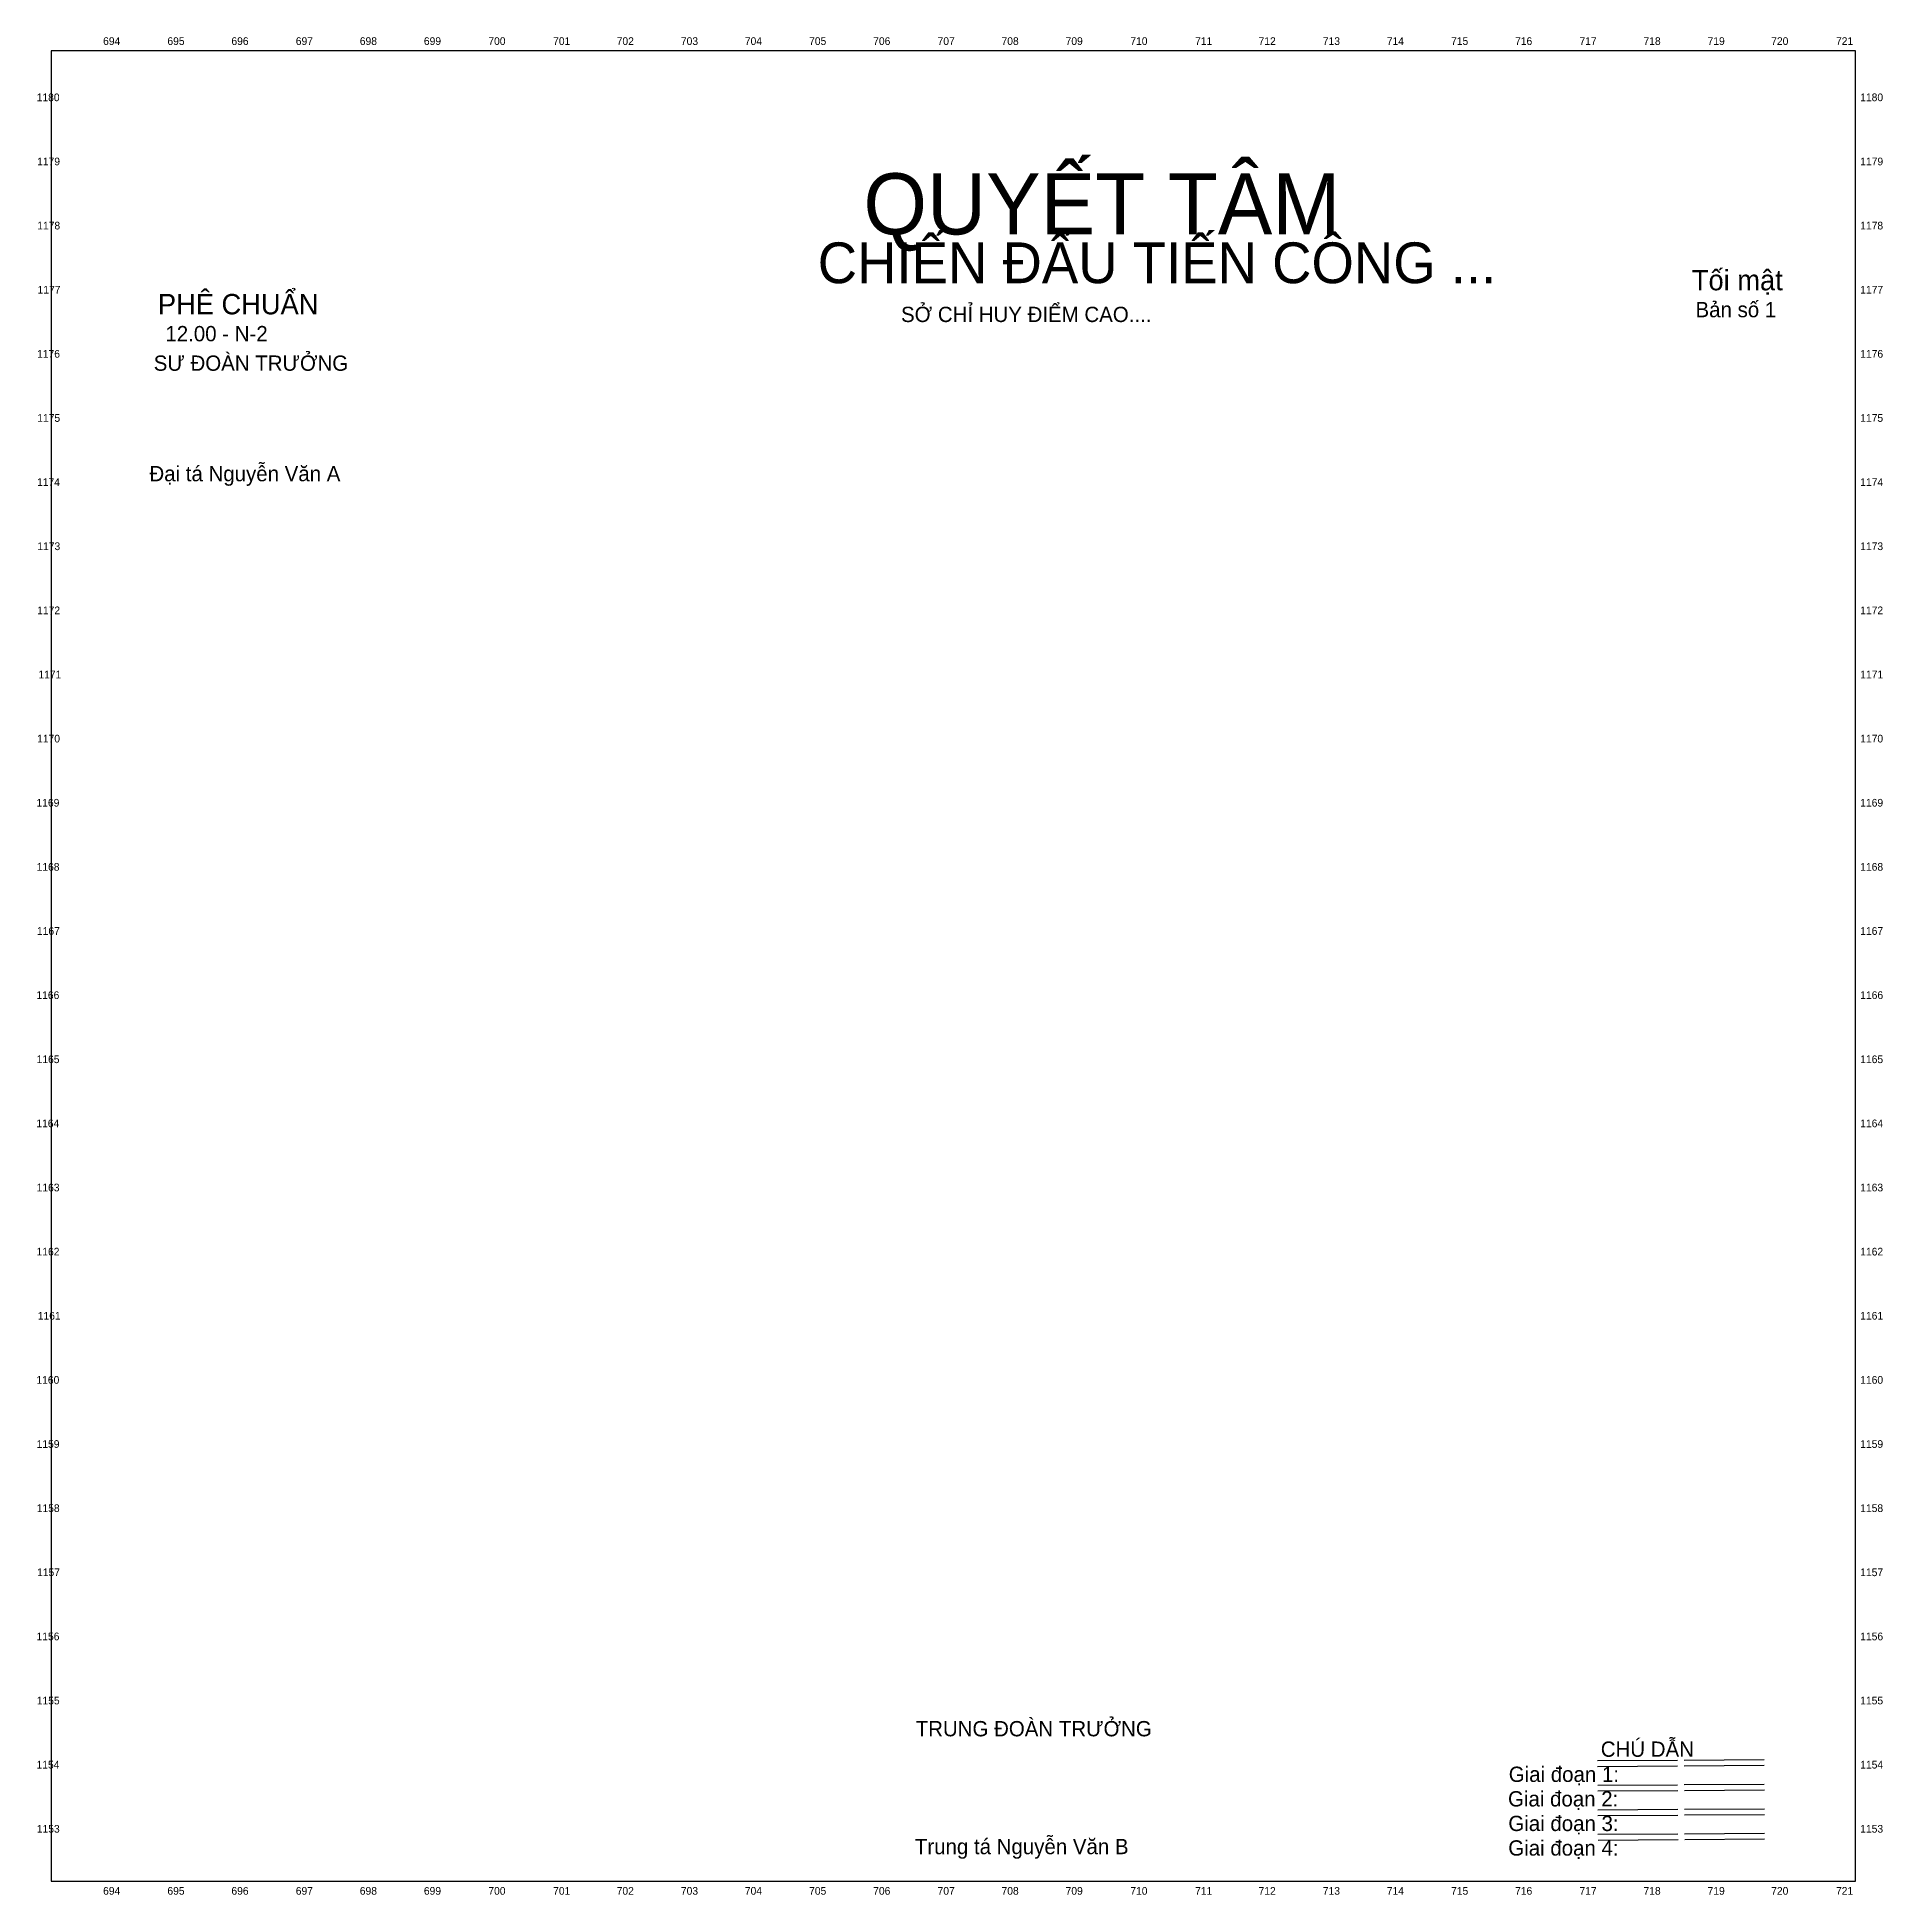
# Model space of a CAD drawing. Extents: x 692900 to 721677, y 1151970 to 1180939.
import ezdxf

# ---------------------------------------------------------------- set-up
doc = ezdxf.new("R2010")
doc.units = 0
doc.layers.add('GD1', color=7, linetype='Continuous')
doc.layers.add('Trinh bay', color=7, linetype='Continuous')

msp = doc.modelspace()

# ---------------------------------------------------------------- linework, layer by layer
at = {"layer": 'GD1'}
for p, q in [((717228, 1154063), (718475, 1154071)), ((717229, 1153974), (718476, 1153981)), ((718579, 1154072), (719826, 1154079)), ((718579, 1153982), (719826, 1153990)), ((717231, 1153680), (718477, 1153688)), ((717231, 1153591), (718478, 1153598)), ((718581, 1153689), (719828, 1153696)), ((718582, 1153599), (719829, 1153607)), ((717233, 1153297), (718480, 1153305)), ((718584, 1153305), (719830, 1153313)), ((717234, 1153208), (718480, 1153215)), ((718584, 1153216), (719831, 1153224)), ((717235, 1152914), (718482, 1152922)), ((717236, 1152825), (718483, 1152832)), ((718586, 1152922), (719833, 1152930)), ((718587, 1152833), (719833, 1152841))]:
    msp.add_line(p, q, dxfattribs=at)
at = {"layer": 'Trinh bay'}
msp.add_lwpolyline([(693118, 1152182), (721249, 1152182), (721249, 1180727), (693118, 1180727)], close=True, dxfattribs=at)

# ---------------------------------------------------------------- texts
at = {"layer": 'GD1'}
for s, height, p in [('694', 120, (693929, 1180817)), ('695', 120, (694931, 1180817)), ('696', 120, (695929, 1180817)), ('697', 120, (696933, 1180817)), ('698', 120, (697931, 1180817)), ('699', 120, (698930, 1180817)), ('700', 120, (699935, 1180817)), ('701', 120, (700945, 1180817)), ('702', 120, (701936, 1180817)), ('703', 120, (702937, 1180817)), ('704', 120, (703934, 1180817)), ('705', 120, (704936, 1180817)), ('706', 120, (705935, 1180817)), ('707', 120, (706939, 1180817)), ('708', 120, (707936, 1180817)), ('709', 120, (708935, 1180817)), ('710', 120, (709944, 1180817)), ('711', 120, (710954, 1180817)), ('712', 120, (711944, 1180817)), ('713', 120, (712945, 1180817)), ('714', 120, (713943, 1180817)), ('715', 120, (714945, 1180817)), ('716', 120, (715943, 1180817)), ('717', 120, (716947, 1180817)), ('718', 120, (717945, 1180817)), ('719', 120, (718944, 1180817)), ('720', 120, (719936, 1180817)), ('721', 120, (720946, 1180817)), ('1180', 120, (692893, 1179940)), ('1180', 120, (721324, 1179940)), ('1179', 120, (692900, 1178940)), ('QUYẾT TÂM', 953.5, (705783, 1177862)), ('1179', 120, (721324, 1178940)), ('1178', 120, (692902, 1177940)), ('CHIẾN ĐẤU TIẾN CÔNG ...', 635.7, (705070, 1177102)), ('1178', 120, (721324, 1177940)), ('Tối mật', 317.8, (718699, 1176991)), ('1177', 120, (692907, 1176940)), ('PHÊ CHUẨN', 317.8, (694783, 1176616)), ('1177', 120, (721324, 1176940)), ('SỞ CHỈ HUY ĐIỂM CAO....', 238.39, (706369, 1176496)), ('Bản số 1', 238.4, (718756, 1176571)), ('12.00 - N-2', 238.39, (694900, 1176196)), ('1176', 120, (692899, 1175940)), ('SƯ ĐOÀN TRƯỞNG', 238.39, (694718, 1175736)), ('1176', 120, (721324, 1175940)), ('1175', 120, (692902, 1174940)), ('1175', 120, (721324, 1174940)), ('Đại tá Nguyễn Văn A', 238.39, (694651, 1174013)), ('1174', 120, (692899, 1173940)), ('1174', 120, (721324, 1173940)), ('1173', 120, (692903, 1172940)), ('1173', 120, (721324, 1172940)), ('1172', 120, (692901, 1171940)), ('1172', 120, (721324, 1171940)), ('1171', 120, (692920, 1170940)), ('1171', 120, (721324, 1170940)), ('1170', 120, (692900, 1169940)), ('1170', 120, (721324, 1169940)), ('1169', 120, (692890, 1168940)), ('1169', 120, (721324, 1168940)), ('1168', 120, (692892, 1167940)), ('1168', 120, (721324, 1167940)), ('1167', 120, (692897, 1166940)), ('1167', 120, (721324, 1166940)), ('1166', 120, (692889, 1165940)), ('1166', 120, (721324, 1165940)), ('1165', 120, (692892, 1164940)), ('1165', 120, (721324, 1164940)), ('1164', 120, (692888, 1163940)), ('1164', 120, (721324, 1163940)), ('1163', 120, (692892, 1162940)), ('1163', 120, (721324, 1162940)), ('1162', 120, (692891, 1161940)), ('1162', 120, (721324, 1161940)), ('1161', 120, (692910, 1160940)), ('1161', 120, (721324, 1160940)), ('1160', 120, (692889, 1159940)), ('1160', 120, (721324, 1159940)), ('1159', 120, (692892, 1158940)), ('1159', 120, (721324, 1158940)), ('1158', 120, (692894, 1157940)), ('1158', 120, (721324, 1157940)), ('1157', 120, (692899, 1156940)), ('1157', 120, (721324, 1156940)), ('1156', 120, (692891, 1155940)), ('1156', 120, (721324, 1155940)), ('1155', 120, (692894, 1154940)), ('1155', 120, (721324, 1154940)), ('TRUNG ĐOÀN TRƯỞNG', 238.39, (706598, 1154442)), ('CHÚ DẪN', 238.4, (717279, 1154123)), ('1154', 120, (692891, 1153940)), ('Giai đoạn 1:', 238.39, (715844, 1153731)), ('1154', 120, (721324, 1153940)), ('Giai đoạn 2:', 238.39, (715833, 1153348)), ('1153', 120, (692895, 1152940)), ('Giai đoạn 3:', 238.39, (715838, 1152965)), ('1153', 120, (721324, 1152940)), ('Trung tá Nguyễn Văn B', 238.39, (706585, 1152604)), ('Giai đoạn 4:', 238.39, (715837, 1152582)), ('694', 120, (693929, 1151972)), ('695', 120, (694931, 1151972)), ('696', 120, (695929, 1151972)), ('697', 120, (696933, 1151972)), ('698', 120, (697931, 1151972)), ('699', 120, (698930, 1151972)), ('700', 120, (699935, 1151972)), ('701', 120, (700945, 1151972)), ('702', 120, (701936, 1151972)), ('703', 120, (702937, 1151972)), ('704', 120, (703934, 1151972)), ('705', 120, (704936, 1151972)), ('706', 120, (705935, 1151972)), ('707', 120, (706939, 1151972)), ('708', 120, (707936, 1151972)), ('709', 120, (708935, 1151972)), ('710', 120, (709944, 1151972)), ('711', 120, (710954, 1151972)), ('712', 120, (711944, 1151972)), ('713', 120, (712945, 1151972)), ('714', 120, (713943, 1151972)), ('715', 120, (714945, 1151972)), ('716', 120, (715943, 1151972)), ('717', 120, (716947, 1151972)), ('718', 120, (717945, 1151972)), ('719', 120, (718944, 1151972)), ('720', 120, (719936, 1151972)), ('721', 120, (720946, 1151972))]:
    msp.add_text(s, height=height, dxfattribs=at).set_placement(p)

doc.saveas('drawing.dxf')
